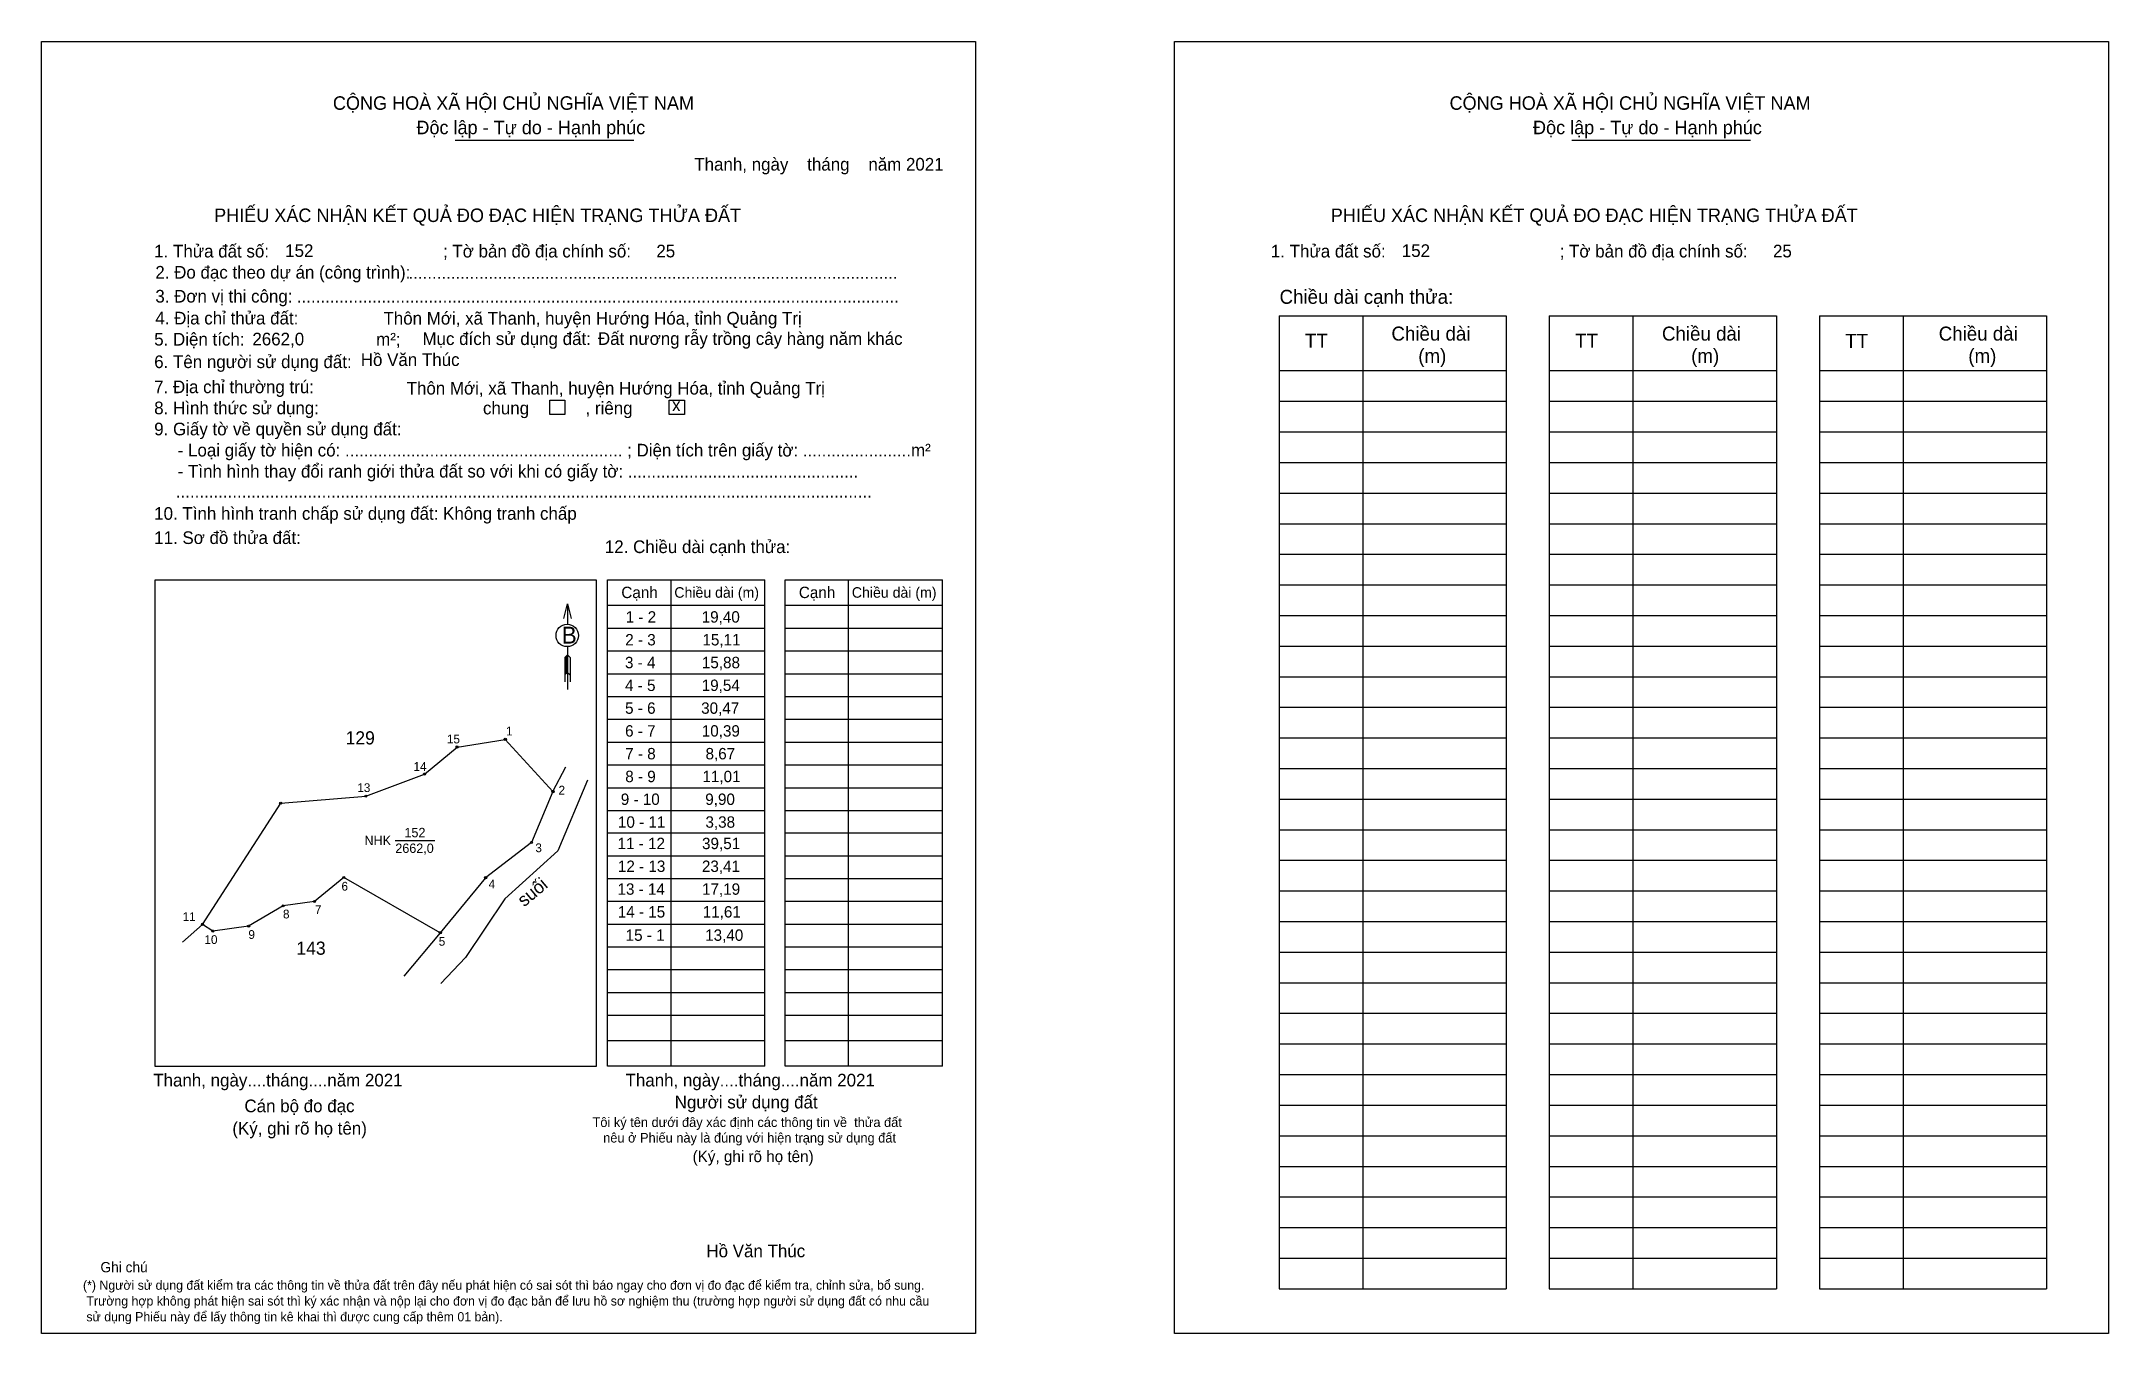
# Model space of a CAD drawing. Extents: x 547195 to 547762, y 1818970 to 1819325.
import ezdxf

# ---------------------------------------------------------------- set-up
doc = ezdxf.new("R2010")
doc.units = 0
for name, color, linetype in [('CanhThua', 7, 'Continuous'), ('kqddKhungInTrang1', 7, 'Continuous'), ('kqddKhungInTrang2', 7, 'Continuous'), ('kqddNoiDung', 7, 'Continuous'), ('kqddTemplate', 7, 'Continuous'), ('Level 1', 7, 'Continuous'), ('MocDinhThua', 7, 'Continuous'), ('NhanDiaChinhThua', 7, 'Continuous'), ('SoHieuDinhThua', 7, 'Continuous')]:
    doc.layers.add(name, color=color, linetype=linetype)

msp = doc.modelspace()

# ---------------------------------------------------------------- linework, layer by layer
at = {"layer": 'CanhThua'}
for p, q in [((547309.15, 1819131.1), (547322.38, 1819133.2)), ((547322.38, 1819133.2), (547335.45, 1819118.87)), ((547300.2, 1819123.69), (547309.15, 1819131.1)), ((547284.12, 1819117.62), (547300.2, 1819123.69)), ((547239.36, 1819082.5), (547260.79, 1819115.7)), ((547260.79, 1819115.7), (547284.12, 1819117.62)), ((547335.45, 1819118.87), (547329.58, 1819104.95)), ((547329.58, 1819104.95), (547316.98, 1819095.28)), ((547278.11, 1819095.34), (547270.08, 1819088.74)), ((547304.56, 1819080.2), (547278.11, 1819095.34)), ((547316.98, 1819095.28), (547304.56, 1819080.2)), ((547261.49, 1819087.59), (547252.01, 1819081.98)), ((547270.08, 1819088.74), (547261.49, 1819087.59)), ((547242.2, 1819080.66), (547239.36, 1819082.5)), ((547252.01, 1819081.98), (547242.2, 1819080.66))]:
    msp.add_line(p, q, dxfattribs=at)
at = {"layer": 'kqddKhungInTrang1'}
msp.add_lwpolyline([(547195.17, 1819324.52), (547451.26, 1819324.52), (547451.26, 1818970.31), (547195.17, 1818970.31)], close=True, dxfattribs=at)
at = {"layer": 'kqddKhungInTrang2'}
msp.add_lwpolyline([(547505.89, 1819324.52), (547761.98, 1819324.52), (547761.98, 1818970.31), (547505.89, 1818970.31)], close=True, dxfattribs=at)
at = {"layer": 'kqddTemplate'}
for p, q in [((547308.6, 1819297.41), (547357.64, 1819297.41)), ((547614.75, 1819297.41), (547663.8, 1819297.41)), ((547534.55, 1819249.26), (547596.82, 1819249.26)), ((547534.55, 1819249.26), (547534.55, 1818982.61)), ((547557.47, 1819249.26), (547557.47, 1818982.61)), ((547596.82, 1819249.26), (547596.82, 1818982.61)), ((547608.62, 1819249.26), (547608.62, 1818982.61)), ((547608.62, 1819249.26), (547670.89, 1819249.26)), ((547631.54, 1819249.26), (547631.54, 1818982.61)), ((547670.89, 1819249.26), (547670.89, 1818982.61)), ((547682.69, 1819249.26), (547682.69, 1818982.61)), ((547682.69, 1819249.26), (547744.95, 1819249.26)), ((547705.6, 1819249.26), (547705.6, 1818982.61)), ((547744.95, 1819249.26), (547744.95, 1818982.61)), ((547534.55, 1819234.26), (547596.82, 1819234.26)), ((547608.62, 1819234.26), (547670.89, 1819234.26)), ((547682.69, 1819234.26), (547744.95, 1819234.26)), ((547534.55, 1819225.87), (547596.82, 1819225.87)), ((547608.62, 1819225.87), (547670.89, 1819225.87)), ((547682.69, 1819225.87), (547744.95, 1819225.87)), ((547534.55, 1819217.48), (547596.82, 1819217.48)), ((547608.62, 1819217.48), (547670.89, 1819217.48)), ((547682.69, 1819217.48), (547744.95, 1819217.48)), ((547534.55, 1819209.09), (547596.82, 1819209.09)), ((547608.62, 1819209.09), (547670.89, 1819209.09)), ((547682.69, 1819209.09), (547744.95, 1819209.09)), ((547534.55, 1819200.71), (547596.82, 1819200.71)), ((547608.62, 1819200.71), (547670.89, 1819200.71)), ((547682.69, 1819200.7), (547744.95, 1819200.7)), ((547534.55, 1819192.32), (547596.82, 1819192.32)), ((547608.62, 1819192.32), (547670.89, 1819192.32)), ((547682.69, 1819192.32), (547744.95, 1819192.32)), ((547534.55, 1819183.93), (547596.82, 1819183.93)), ((547608.62, 1819183.93), (547670.89, 1819183.93)), ((547682.69, 1819183.93), (547744.95, 1819183.93)), ((547350.4, 1819176.91), (547393.54, 1819176.91)), ((547350.4, 1819043.62), (547350.4, 1819176.91)), ((547367.75, 1819176.91), (547367.75, 1819043.62)), ((547393.54, 1819043.62), (547393.54, 1819176.91)), ((547399.07, 1819176.91), (547442.21, 1819176.91)), ((547399.07, 1819043.62), (547399.07, 1819176.91)), ((547416.42, 1819176.91), (547416.42, 1819043.62)), ((547442.21, 1819043.62), (547442.21, 1819176.91)), ((547534.55, 1819175.54), (547596.82, 1819175.54)), ((547608.62, 1819175.54), (547670.89, 1819175.54)), ((547682.69, 1819175.54), (547744.95, 1819175.54)), ((547339.41, 1819170.36), (547339.42, 1819164.77)), ((547350.4, 1819169.94), (547393.54, 1819169.94)), ((547399.07, 1819169.94), (547442.21, 1819169.94)), ((547534.55, 1819167.15), (547596.82, 1819167.15)), ((547608.62, 1819167.15), (547670.89, 1819167.15)), ((547682.69, 1819167.15), (547744.95, 1819167.15)), ((547350.4, 1819163.69), (547393.54, 1819163.69)), ((547399.07, 1819163.69), (547442.21, 1819163.69)), ((547339.43, 1819156.36), (547338.71, 1819155.68)), ((547339.43, 1819156.04), (547338.71, 1819155.36)), ((547339.43, 1819155.72), (547338.71, 1819155.04)), ((547338.71, 1819155.68), (547338.71, 1819148.93)), ((547339.44, 1819155.4), (547338.71, 1819154.72)), ((547339.43, 1819158.62), (547339.45, 1819146.85)), ((547339.43, 1819156.36), (547340.17, 1819155.68)), ((547340.17, 1819155.68), (547340.17, 1819148.93)), ((547350.4, 1819157.44), (547393.54, 1819157.44)), ((547399.07, 1819157.44), (547442.21, 1819157.44)), ((547534.55, 1819158.76), (547596.82, 1819158.76)), ((547608.62, 1819158.76), (547670.89, 1819158.76)), ((547682.69, 1819158.76), (547744.95, 1819158.76)), ((547339.44, 1819155.09), (547338.71, 1819154.4)), ((547339.44, 1819154.77), (547338.71, 1819154.08)), ((547339.44, 1819154.45), (547338.71, 1819153.76)), ((547339.44, 1819154.13), (547338.71, 1819153.44)), ((547339.44, 1819153.81), (547338.71, 1819153.12)), ((547339.44, 1819153.49), (547338.71, 1819152.8)), ((547339.44, 1819153.17), (547338.71, 1819152.48)), ((547339.44, 1819152.85), (547338.71, 1819152.16)), ((547339.44, 1819152.53), (547338.71, 1819151.84)), ((547339.44, 1819152.21), (547338.71, 1819151.52)), ((547339.44, 1819151.89), (547338.71, 1819151.2)), ((547339.44, 1819151.57), (547338.71, 1819150.88)), ((547339.44, 1819151.57), (547340.17, 1819150.88)), ((547350.4, 1819151.2), (547393.54, 1819151.2)), ((547399.07, 1819151.2), (547442.21, 1819151.2)), ((547534.55, 1819150.38), (547596.82, 1819150.38)), ((547608.62, 1819150.38), (547670.89, 1819150.38)), ((547682.69, 1819150.38), (547744.95, 1819150.38)), ((547350.4, 1819144.95), (547393.54, 1819144.95)), ((547399.07, 1819144.95), (547442.21, 1819144.95)), ((547350.4, 1819138.7), (547393.54, 1819138.7)), ((547399.07, 1819138.7), (547442.21, 1819138.7)), ((547534.55, 1819141.99), (547596.82, 1819141.99)), ((547608.62, 1819141.99), (547670.89, 1819141.99)), ((547682.69, 1819141.99), (547744.95, 1819141.99)), ((547534.55, 1819133.6), (547596.82, 1819133.6)), ((547608.62, 1819133.6), (547670.89, 1819133.6)), ((547682.69, 1819133.6), (547744.95, 1819133.6)), ((547350.4, 1819132.46), (547393.54, 1819132.46)), ((547399.07, 1819132.46), (547442.21, 1819132.46)), ((547350.4, 1819126.21), (547393.54, 1819126.21)), ((547399.07, 1819126.21), (547442.21, 1819126.21)), ((547534.55, 1819125.21), (547596.82, 1819125.21)), ((547608.62, 1819125.21), (547670.89, 1819125.21)), ((547682.69, 1819125.21), (547744.95, 1819125.21)), ((547350.4, 1819119.96), (547393.54, 1819119.96)), ((547399.07, 1819119.96), (547442.21, 1819119.96)), ((547534.55, 1819116.82), (547596.82, 1819116.82)), ((547608.62, 1819116.82), (547670.89, 1819116.82)), ((547682.69, 1819116.82), (547744.95, 1819116.82)), ((547350.4, 1819113.72), (547393.54, 1819113.72)), ((547399.07, 1819113.72), (547442.21, 1819113.72)), ((547393.54, 1819107.47), (547350.4, 1819107.47)), ((547442.21, 1819107.47), (547399.07, 1819107.47)), ((547534.55, 1819108.44), (547596.82, 1819108.44)), ((547608.62, 1819108.44), (547670.89, 1819108.44)), ((547682.69, 1819108.44), (547744.95, 1819108.44)), ((547393.54, 1819101.23), (547350.4, 1819101.23)), ((547442.21, 1819101.23), (547399.07, 1819101.23)), ((547534.55, 1819100.05), (547596.82, 1819100.05)), ((547608.62, 1819100.05), (547670.89, 1819100.05)), ((547682.69, 1819100.05), (547744.95, 1819100.05)), ((547393.54, 1819094.98), (547350.4, 1819094.98)), ((547442.21, 1819094.98), (547399.07, 1819094.98)), ((547393.54, 1819088.73), (547350.4, 1819088.73)), ((547442.21, 1819088.73), (547399.07, 1819088.73)), ((547534.55, 1819091.66), (547596.82, 1819091.66)), ((547608.62, 1819091.66), (547670.89, 1819091.66)), ((547682.69, 1819091.66), (547744.95, 1819091.66)), ((547393.54, 1819082.49), (547350.4, 1819082.49)), ((547442.21, 1819082.49), (547399.07, 1819082.49)), ((547534.55, 1819083.27), (547596.82, 1819083.27)), ((547608.62, 1819083.27), (547670.89, 1819083.27)), ((547682.69, 1819083.27), (547744.95, 1819083.27)), ((547393.54, 1819076.24), (547350.4, 1819076.24)), ((547442.21, 1819076.24), (547399.07, 1819076.24)), ((547534.55, 1819074.88), (547596.82, 1819074.88)), ((547608.62, 1819074.88), (547670.89, 1819074.88)), ((547682.69, 1819074.88), (547744.95, 1819074.88)), ((547393.54, 1819069.99), (547350.4, 1819069.99)), ((547442.21, 1819069.99), (547399.07, 1819069.99)), ((547534.55, 1819066.5), (547596.82, 1819066.5)), ((547608.62, 1819066.5), (547670.89, 1819066.5)), ((547682.69, 1819066.49), (547744.95, 1819066.49)), ((547393.54, 1819063.75), (547350.4, 1819063.75)), ((547442.21, 1819063.75), (547399.07, 1819063.75)), ((547393.54, 1819057.5), (547350.4, 1819057.5)), ((547442.21, 1819057.5), (547399.07, 1819057.5)), ((547534.55, 1819058.11), (547596.82, 1819058.11)), ((547608.62, 1819058.11), (547670.89, 1819058.11)), ((547682.69, 1819058.11), (547744.95, 1819058.11)), ((547393.54, 1819050.56), (547350.4, 1819050.56)), ((547442.21, 1819050.56), (547399.07, 1819050.56)), ((547534.55, 1819049.72), (547596.82, 1819049.72)), ((547608.62, 1819049.72), (547670.89, 1819049.72)), ((547682.69, 1819049.72), (547744.95, 1819049.72)), ((547393.54, 1819043.62), (547350.4, 1819043.62)), ((547442.21, 1819043.62), (547399.07, 1819043.62)), ((547534.55, 1819041.33), (547596.82, 1819041.33)), ((547608.62, 1819041.33), (547670.89, 1819041.33)), ((547682.69, 1819041.33), (547744.95, 1819041.33)), ((547534.55, 1819032.94), (547596.82, 1819032.94)), ((547608.62, 1819032.94), (547670.89, 1819032.94)), ((547682.69, 1819032.94), (547744.95, 1819032.94)), ((547534.55, 1819024.55), (547596.82, 1819024.55)), ((547608.62, 1819024.55), (547670.89, 1819024.55)), ((547682.69, 1819024.55), (547744.95, 1819024.55)), ((547534.55, 1819016.17), (547596.82, 1819016.17)), ((547608.62, 1819016.17), (547670.89, 1819016.17)), ((547682.69, 1819016.17), (547744.95, 1819016.17)), ((547534.55, 1819007.78), (547596.82, 1819007.78)), ((547608.62, 1819007.78), (547670.89, 1819007.78)), ((547682.69, 1819007.78), (547744.95, 1819007.78)), ((547534.55, 1818999.39), (547596.82, 1818999.39)), ((547608.62, 1818999.39), (547670.89, 1818999.39)), ((547682.69, 1818999.39), (547744.95, 1818999.39)), ((547534.55, 1818991), (547596.82, 1818991)), ((547608.62, 1818991), (547670.89, 1818991)), ((547682.69, 1818991), (547744.95, 1818991)), ((547534.55, 1818982.61), (547596.82, 1818982.61)), ((547608.62, 1818982.61), (547670.89, 1818982.61)), ((547682.69, 1818982.61), (547744.95, 1818982.61))]:
    msp.add_line(p, q, dxfattribs=at)
for points in [[(547334.56, 1819226.15), (547338.72, 1819226.15), (547338.72, 1819222.26), (547334.56, 1819222.26)], [(547367.33, 1819226.15), (547371.49, 1819226.15), (547371.49, 1819222.26), (547367.33, 1819222.26)], [(547226.33, 1819176.91), (547347.33, 1819176.91), (547347.33, 1819043.5), (547226.33, 1819043.5)]]:
    msp.add_lwpolyline(points, close=True, dxfattribs=at)
msp.add_lwpolyline([(547338.41, 1819166.31), (547339.41, 1819170.36), (547340.43, 1819166.31)], dxfattribs=at)
msp.add_circle((547339.35, 1819161.69), 3.07, dxfattribs=at)
at = {"layer": 'Level 1'}
for p, q in [((547335.45, 1819118.87), (547338.97, 1819125.68)), ((547239.36, 1819082.5), (547233.89, 1819077.62)), ((547304.56, 1819080.2), (547294.55, 1819068.3))]:
    msp.add_line(p, q, dxfattribs=at)
msp.add_lwpolyline([(547344.95, 1819122.05), (547336.8, 1819102.64), (547322.28, 1819089.51), (547311.46, 1819073.4), (547304.69, 1819066.31)], dxfattribs=at)
at = {"layer": 'MocDinhThua'}
for centre in [(547322.38, 1819133.2), (547309.15, 1819131.1), (547300.2, 1819123.69), (547260.79, 1819115.7), (547284.12, 1819117.62), (547335.45, 1819118.87), (547329.58, 1819104.95), (547278.11, 1819095.34), (547316.98, 1819095.28), (547261.49, 1819087.59), (547270.08, 1819088.74), (547239.36, 1819082.5), (547252.01, 1819081.98), (547242.2, 1819080.66), (547304.56, 1819080.2)]:
    msp.add_circle(centre, 0.288, dxfattribs=at)
at = {"layer": 'NhanDiaChinhThua'}
msp.add_line((547292.22, 1819105.5), (547303.05, 1819105.5), dxfattribs=at)

# ---------------------------------------------------------------- texts
at = {"layer": 'kqddNoiDung'}
for s, height, p in [('Thanh, ngày    tháng    năm 2021  ', 3.4702, (547374.19, 1819289.1)), ('152', 3.47, (547262.02, 1819265.42)), ('25', 3.47, (547363.79, 1819265.31)), ('152', 3.47, (547568.17, 1819265.42)), ('25', 3.47, (547669.95, 1819265.31)), ('........................................................................................................', 3.47024, (547295.83, 1819259.43)), ('................................................................................................................................', 3.47024, (547265.23, 1819252.86)), ('Thôn Mới, xã Thanh, huyện Hướng Hóa, tỉnh Quảng Trị', 3.4702, (547288.97, 1819246.89)), ('2662,0', 3.47, (547253.03, 1819241.19)), ('Đất nương rẫy trồng cây hàng năm khác', 3.4702, (547347.76, 1819241.32)), ('Hồ Văn Thúc', 3.4702, (547282.75, 1819235.54)), ('Thôn Mới, xã Thanh, huyện Hướng Hóa, tỉnh Quảng Trị', 3.4702, (547295.33, 1819227.72)), ('x', 3.47, (547368.09, 1819223.16)), ('1 - 2', 3.123, (547355.38, 1819165.2)), ('19,40', 3.123, (547376.22, 1819165.2)), ('2 - 3', 3.123, (547355.26, 1819158.95)), ('15,11', 3.123, (547376.42, 1819158.95)), ('3 - 4', 3.123, (547355.19, 1819152.7)), ('15,88', 3.123, (547376.27, 1819152.7)), ('4 - 5', 3.123, (547355.21, 1819146.46)), ('19,54', 3.123, (547376.22, 1819146.46)), ('5 - 6', 3.123, (547355.22, 1819140.21)), ('30,47', 3.123, (547376.07, 1819140.21)), ('6 - 7', 3.123, (547355.22, 1819133.96)), ('10,39', 3.123, (547376.24, 1819133.96)), ('7 - 8', 3.123, (547355.24, 1819127.72)), ('8,67', 3.123, (547377.27, 1819127.72)), ('8 - 9', 3.123, (547355.26, 1819121.47)), ('11,01', 3.123, (547376.42, 1819121.47)), ('9 - 10', 3.123, (547354.04, 1819115.23)), ('9,90', 3.123, (547377.2, 1819115.23)), ('10 - 11', 3.123, (547353.26, 1819108.98)), ('3,38', 3.123, (547377.25, 1819108.98)), ('11 - 12', 3.123, (547353.15, 1819103.11)), ('39,51', 3.123, (547376.32, 1819103.11)), ('12 - 13', 3.123, (547353.25, 1819096.86)), ('23,41', 3.123, (547376.28, 1819096.86)), ('13 - 14', 3.123, (547353.14, 1819090.61)), ('17,19', 3.123, (547376.31, 1819090.61)), ('14 - 15', 3.123, (547353.21, 1819084.37)), ('11,61', 3.123, (547376.5, 1819084.37)), ('15 - 1', 3.123, (547355.37, 1819077.98)), ('13,40', 3.123, (547377.17, 1819077.98)), ('Thanh, ngày....tháng....năm 2021', 3.4702, (547225.85, 1819038.06)), ('Thanh, ngày....tháng....năm 2021', 3.4702, (547355.34, 1819038.06)), ('Hồ Văn Thúc', 3.4702, (547377.51, 1818991.25))]:
    msp.add_text(s, height=height, dxfattribs=at).set_placement(p)
at = {"layer": 'kqddTemplate'}
for s, height, p in [('CỘNG HOÀ XÃ HỘI CHỦ NGHĨA VIỆT NAM', 3.7016, (547275.11, 1819305.76)), ('CỘNG HOÀ XÃ HỘI CHỦ NGHĨA VIỆT NAM', 3.7016, (547581.26, 1819305.76)), ('Độc lập - Tự do - Hạnh phúc', 3.7016, (547298, 1819299.07)), ('Độc lập - Tự do - Hạnh phúc', 3.7016, (547604.15, 1819299.07)), ('PHIẾU XÁC NHẬN KẾT QUẢ ĐO ĐẠC HIỆN TRẠNG THỬA ĐẤT', 3.7016, (547242.54, 1819275)), ('PHIẾU XÁC NHẬN KẾT QUẢ ĐO ĐẠC HIỆN TRẠNG THỬA ĐẤT', 3.7016, (547548.7, 1819275)), ('1. Thửa đất số:                                     ; Tờ bản đồ địa chính số:', 3.4702, (547226.11, 1819265.28)), ('1. Thửa đất số:                                     ; Tờ bản đồ địa chính số:', 3.4702, (547532.27, 1819265.28)), ('2. Đo đạc theo dự án (công trình): ', 3.4702, (547226.42, 1819259.49)), ('3. Đơn vị thi công: ', 3.4702, (547226.42, 1819252.93)), ('Chiều dài cạnh thửa:', 3.8346, (547534.66, 1819252.58)), ('4. Địa chỉ thửa đất:', 3.4702, (547226.42, 1819246.93)), ('Chiều dài', 3.835, (547565.33, 1819242.5)), ('Chiều dài', 3.835, (547639.51, 1819242.5)), ('Chiều dài', 3.835, (547715.39, 1819242.5)), ('5. Diện tích:                            m²; ', 3.4702, (547226.11, 1819241.14)), ('Mục đích sử dụng đất:', 3.4702, (547299.66, 1819241.29)), ('TT', 3.835, (547541.63, 1819240.52)), ('(m)', 3.835, (547572.69, 1819236.4)), ('TT', 3.835, (547615.7, 1819240.52)), ('(m)', 3.835, (547647.51, 1819236.4)), ('TT', 3.835, (547689.76, 1819240.51)), ('(m)', 3.835, (547723.5, 1819236.4)), ('6. Tên người sử dụng đất:', 3.4702, (547226.11, 1819234.97)), ('7. Địa chỉ thường trú:', 3.4702, (547226.11, 1819228.09)), ('8. Hình thức sử dụng:', 3.4702, (547226.11, 1819222.31)), ('chung            , riêng', 3.4702, (547316.26, 1819222.28)), ('9. Giấy tờ về quyền sử dụng đất:', 3.4702, (547226.11, 1819216.53)), ('     - Loại giấy tờ hiện có: ........................................................... ; Diện tích trên giấy tờ: .......................m²', 3.47024, (547226.11, 1819210.74)), ('     - Tình hình thay đổi ranh giới thửa đất so với khi có giấy tờ: .................................................', 3.47024, (547226.11, 1819204.96)), ('10. Tình hình tranh chấp sử dụng đất: Không tranh chấp', 3.4702, (547226.11, 1819193.39)), ('....................................................................................................................................................', 3.47024, (547232.05, 1819199.47)), ('11. Sơ đồ thửa đất:', 3.4702, (547226.11, 1819186.75)), ('12. Chiều dài cạnh thửa:', 3.4702, (547349.67, 1819184.26)), ('Cạnh', 3.123, (547354.19, 1819171.92)), ('Chiều dài (m)', 2.8919, (547368.72, 1819172.02)), ('Cạnh', 3.123, (547402.86, 1819171.92)), ('Chiều dài (m)', 2.8919, (547417.39, 1819172.02)), ('B', 4.63, (547337.83, 1819159.46)), ('Cán bộ đo đạc', 3.4702, (547250.85, 1819031)), ('Người sử dụng đất', 3.4702, (547368.83, 1819032.04)), ('(Ký, ghi rõ họ tên)', 3.4702, (547247.54, 1819024.87)), ('Tôi ký tên dưới đây xác định các thông tin về  thửa đất ', 2.6235, (547346.29, 1819026.95)), ('nêu ở Phiếu này là đúng với hiện trạng sử dụng đất', 2.6235, (547349.21, 1819022.69)), ('(Ký, ghi rõ họ tên)', 3.1232, (547373.72, 1819017.33)), ('(*) Người sử dụng đất kiểm tra các thông tin về thửa đất trên đây nếu phát hiện có sai sót thì báo ngay cho đơn vị đo đạc để kiểm tra, chỉnh sửa, bổ sung.', 2.52981, (547206.58, 1818982.34)), ('Ghi chú', 2.811, (547211.37, 1818987.13)), (' Trường hợp không phát hiện sai sót thì ký xác nhận và nộp lại cho đơn vị đo đạc bản để lưu hồ sơ nghiệm thu (trường hợp người sử dụng đất có nhu cầu', 2.52981, (547206.58, 1818978.01)), (' sử dụng Phiếu này để lấy thông tin kê khai thì được cung cấp thêm 01 bản).', 2.5298, (547206.58, 1818973.68))]:
    msp.add_text(s, height=height, dxfattribs=at).set_placement(p)
at = {"layer": 'NhanDiaChinhThua'}
for s, p in [('NHK', (547283.77, 1819104.21)), ('2662,0', (547292.22, 1819102.07)), ('152', (547294.73, 1819106.36))]:
    msp.add_text(s, height=2.576, dxfattribs=at).set_placement(p)
at = {"layer": 'SoHieuDinhThua'}
for s, height, p in [('129', 3.603, (547278.57, 1819131.81)), ('15', 2.402, (547306.36, 1819132.09)), ('1', 2.4, (547322.55, 1819134.27)), ('14', 2.402, (547297.21, 1819124.57)), ('13', 2.402, (547281.8, 1819118.76)), ('2', 2.4, (547336.97, 1819118.08)), ('3', 2.4, (547330.62, 1819102.28)), ('6', 2.4, (547277.46, 1819091.74)), ('4', 2.4, (547317.8, 1819092.35)), ('7', 2.4, (547270.18, 1819085.34)), ('11', 2.402, (547233.91, 1819083.41)), ('8', 2.4, (547261.42, 1819084.12)), ('10', 2.402, (547239.89, 1819077.12)), ('9', 2.4, (547251.94, 1819078.51)), ('143', 3.603, (547265.08, 1819074.17)), ('5', 2.4, (547304.12, 1819076.64))]:
    msp.add_text(s, height=height, dxfattribs=at).set_placement(p)
msp.add_text('suối', height=3.603, rotation=39.9986, dxfattribs=at).set_placement((547327.56, 1819087.15))

doc.saveas('drawing.dxf')
